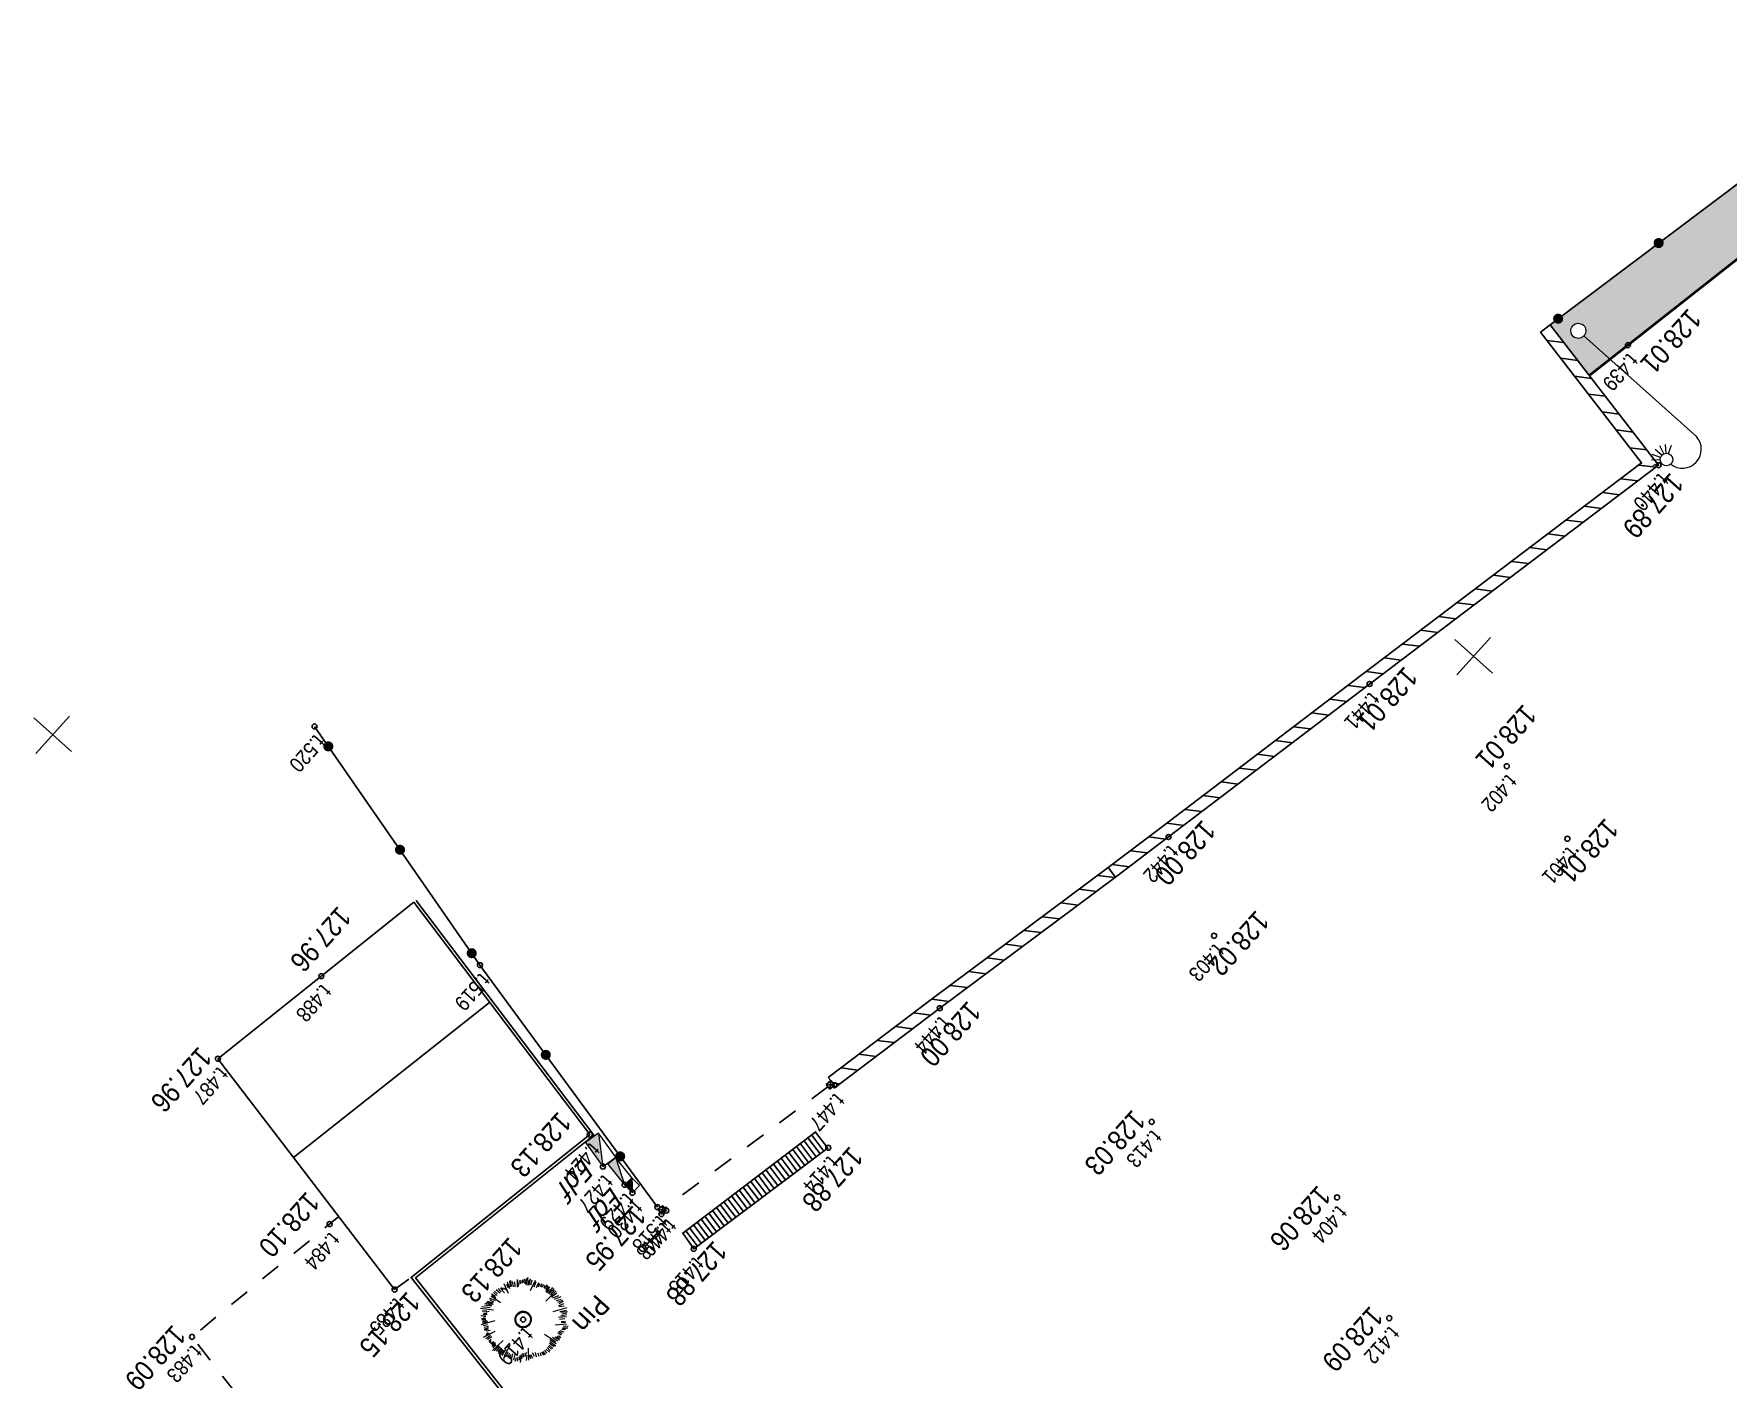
# Model space of a CAD drawing. Header units: metres. Extents: x -2858 to 512, y -1995 to 1252.
# Drawn here: x -2138.29 to -2104.62, y -1604.01 to -1577.28 of the extents above; entities that cross this region are included whole.
import ezdxf
from ezdxf.enums import TextEntityAlignment as Align

# ---------------------------------------------------------------- set-up
doc = ezdxf.new("R2010")
doc.units = ezdxf.units.M
doc.header["$PDMODE"] = 33
doc.header["$PDSIZE"] = 0.1
doc.linetypes.add('CACHE', pattern=[0.375, 0.25, -0.125])
doc.linetypes.add('Grille', pattern=[0.8, 0.4, -0.4])
for name, color, linetype in [('Calque commun', 7, 'Continuous'), ('Calque19', 7, 'Continuous'), ('Calque23', 7, 'Continuous'), ('Calque9', 7, 'Continuous'), ('Carroyage(2)_Croix', 7, 'Continuous'), ('Clôture', 7, 'Continuous'), ('Clôture Symboles', 7, 'Continuous'), ('Elements de Voirie', 251, 'Continuous'), ('Lignes Blanches Voirie', 7, 'CACHE'), ('Murs', 7, 'Continuous'), ('Murs Hachures', 7, 'Continuous'), ('Parking', 251, 'Continuous'), ('Points Topo', 7, 'Continuous'), ('Points Topo Altitude', 7, 'Continuous'), ('Points Topo Matricule', 252, 'Continuous'), ('Réseaux Sol', 151, 'Continuous'), ('Trottoirs', 28, 'Continuous'), ('Végétation', 102, 'Continuous')]:
    doc.layers.add(name, color=color, linetype=linetype)
doc.styles.add('Pts Topo SPE', font='', dxfattribs={"width": 0.9})
doc.styles.get("Standard").update_dxf_attribs({"font": 'arial.ttf'})
doc.styles.add('Trebuchet MS', font='trebucit.ttf', dxfattribs={"height": 0.405148})
doc.styles.get('Pts Topo SPE').set_extended_font_data('Titillium Web Light')

# ---------------------------------------------------------------- blocks, each defined once
blk = doc.blocks.new('PointTopo_SPE')
at = {"layer": 'Calque commun', "color": 1, "linetype": 'ByBlock', "lineweight": -2}
blk.add_point((0, 0), dxfattribs=at)
blk = doc.blocks.new('SPE53')
at = {"layer": 'Calque9', "color": 151, "linetype": 'Continuous', "lineweight": 9}
blk.add_line((0, 1), (1, 0), dxfattribs=at)
at = {"layer": 'Calque9', "color": 18, "linetype": 'Continuous', "lineweight": 9, "true_color": 0x000000}
blk.add_trace([(1, 0), (0, 1), (0, 0)], dxfattribs=at)
at = {"layer": 'Calque9', "color": 151, "linetype": 'Continuous', "lineweight": 9}
mesh = blk.add_polyface(dxfattribs=at)
corners = [(0, 0), (1, 0), (1, 1), (0, 1)]
mesh.append_faces([[corners[k] for k in face] for face in [(0, 1, 2, 3)]], dxfattribs={"color": 151})
blk = doc.blocks.new('SPE81')
at = {"layer": 'Calque23', "color": 251, "linetype": 'Continuous', "lineweight": 9}
for p, q in [((0, 3.15), (0, 0.15)), ((0.621, 2.962), (0.46, 2.895)), ((0.648, 2.922), (0.525, 2.798)), ((0.689, 2.895), (0.622, 2.733)), ((0.737, 2.885), (0.737, 2.71)), ((0.784, 2.895), (0.85, 2.733)), ((0.824, 2.921), (0.947, 2.796)), ((0.852, 2.962), (1.013, 2.894))]:
    blk.add_line(p, q, dxfattribs=at)
for centre, radius, start, end in [((0.374, 3.111), 0.376, 3.6208, 174.0268), ((0.737, 3.01), 0.125, 0, 359.9994), ((0, 0), 0.15, 0, 359.9994)]:
    blk.add_arc(centre, radius, start, end, dxfattribs=at)
blk = doc.blocks.new('SPE10')
at = {"layer": 'Murs', "flags": 128}
blk.add_lwpolyline([(0, 0), (1, 0), (1, 1), (0, 1)], close=True, dxfattribs=at)
for points in [[(0, 0), (1, 1)], [(0, 1), (1, 0)]]:
    blk.add_lwpolyline(points, dxfattribs=at)
blk = doc.blocks.new('GeoRond')
at = {"linetype": 'Continuous', "ltscale": 2.5, "const_width": 0.499, "flags": 128}
blk.add_lwpolyline([(-0.2505, 0, 1), (0.2505, 0, 1)], format="xyb", close=True, dxfattribs=at)
blk = doc.blocks.new('Block418')
at = {"layer": 'Calque19', "color": 34, "linetype": 'Continuous', "lineweight": 9, "true_color": 0x994c00, "flags": 128}
for points in [[(-0.161, 0), (-0.161, 0, 1), (0.161, 0), (0.161, 0, 1), (-0.161, 0), (-0.161, 0)], [(0.144, 0), (0.144, 0, -1), (-0.144, 0), (-0.144, 0, -1), (0.144, 0), (0.144, 0)]]:
    blk.add_lwpolyline(points, format="xyb", dxfattribs=at)
blk = doc.blocks.new('SPE34')
at = {"layer": 'Calque19', "color": 102, "linetype": 'Continuous', "lineweight": 9}
for p, q in [((-0.505, 0.706), (-0.342, 0.548)), ((-0.496, 0.756), (-0.425, 0.687)), ((-0.467, 0.777), (-0.395, 0.698)), ((-0.416, 0.758), (-0.365, 0.708)), ((-0.356, 0.779), (-0.325, 0.699)), ((-0.306, 0.77), (-0.295, 0.69)), ((-0.276, 0.77), (-0.265, 0.69)), ((-0.226, 0.801), (-0.225, 0.741)), ((-0.196, 0.792), (-0.195, 0.721)), ((-0.177, 0.812), (-0.155, 0.702)), ((-0.136, 0.793), (-0.124, 0.673)), ((-0.096, 0.773), (-0.061, 0.513)), ((-0.076, 0.814), (-0.054, 0.664)), ((-0.037, 0.835), (-0.024, 0.694)), ((-0.006, 0.825), (0.006, 0.705)), ((0.034, 0.826), (0.035, 0.725)), ((0.064, 0.816), (0.065, 0.726)), ((0.104, 0.817), (0.096, 0.726)), ((0.134, 0.827), (0.135, 0.737)), ((0.184, 0.798), (0.166, 0.728)), ((0.225, 0.799), (0.206, 0.718)), ((0.255, 0.779), (0.236, 0.709)), ((0.296, 0.75), (0.266, 0.699)), ((0.336, 0.731), (0.297, 0.67)), ((0.377, 0.691), (0.328, 0.62)), ((-0.794, 0.354), (-0.702, 0.319)), ((-0.77, 0.391), (-0.659, 0.342)), ((-0.752, 0.491), (-0.509, 0.335)), ((-0.741, 0.431), (-0.67, 0.372)), ((-0.712, 0.522), (-0.601, 0.444)), ((-0.703, 0.552), (-0.601, 0.464)), ((-0.673, 0.563), (-0.592, 0.504)), ((-0.643, 0.583), (-0.552, 0.515)), ((-0.614, 0.604), (-0.502, 0.496)), ((-0.564, 0.605), (-0.482, 0.536)), ((-0.534, 0.655), (-0.473, 0.596)), ((-0.515, 0.666), (-0.453, 0.607)), ((0.528, 0.624), (0.351, 0.46)), ((0.397, 0.661), (0.369, 0.581)), ((0.448, 0.662), (0.419, 0.582)), ((0.478, 0.633), (0.439, 0.572)), ((0.52, 0.523), (0.441, 0.482)), ((0.559, 0.594), (0.47, 0.532)), ((0.551, 0.504), (0.481, 0.462)), ((0.601, 0.504), (0.512, 0.443)), ((0.671, 0.526), (0.542, 0.443)), ((0.651, 0.485), (0.572, 0.434)), ((0.692, 0.466), (0.622, 0.425)), ((0.723, 0.396), (0.624, 0.344)), ((0.744, 0.356), (0.645, 0.305)), ((0.722, 0.436), (0.653, 0.405)), ((-0.874, 0.048), (-0.724, 0.04)), ((-0.865, 0.108), (-0.574, 0.093)), ((-0.863, 0.008), (-0.723, 0.02)), ((-0.844, 0.068), (-0.724, 0.07)), ((-0.838, 0.259), (-0.706, 0.191)), ((-0.836, 0.149), (-0.705, 0.121)), ((-0.817, 0.209), (-0.706, 0.151)), ((-0.799, 0.33), (-0.708, 0.281)), ((-0.798, 0.29), (-0.717, 0.241)), ((0.787, 0.207), (0.537, 0.142)), ((0.808, 0.167), (0.658, 0.134)), ((0.755, 0.307), (0.675, 0.285)), ((0.755, 0.286), (0.676, 0.245)), ((0.776, 0.237), (0.676, 0.205)), ((0.828, 0.127), (0.708, 0.125)), ((0.829, 0.087), (0.709, 0.085)), ((0.81, 0.057), (0.709, 0.055)), ((0.82, 0.027), (0.71, 0.025)), ((0.798, 0.117), (0.718, 0.105)), ((-0.832, -0.042), (-0.712, -0.04)), ((-0.831, -0.102), (-0.741, -0.1)), ((-0.822, -0.072), (-0.742, -0.07)), ((-0.803, -0.021), (-0.703, -0.009)), ((-0.791, -0.131), (-0.741, -0.12)), ((-0.79, -0.161), (-0.72, -0.16)), ((-0.769, -0.201), (-0.71, -0.18)), ((-0.749, -0.231), (-0.679, -0.21)), ((-0.748, -0.261), (-0.639, -0.229)), ((-0.737, -0.341), (-0.518, -0.277)), ((-0.727, -0.311), (-0.618, -0.269)), ((0.787, -0.355), (0.545, -0.259)), ((0.862, -0.043), (0.58, -0.018)), ((0.727, -0.346), (0.646, -0.317)), ((0.765, -0.265), (0.665, -0.237)), ((0.776, -0.305), (0.665, -0.277)), ((0.851, -0.013), (0.71, -0.005)), ((0.793, -0.114), (0.712, -0.096)), ((0.783, -0.144), (0.713, -0.126)), ((0.774, -0.165), (0.713, -0.146)), ((0.775, -0.225), (0.714, -0.216)), ((0.822, -0.074), (0.732, -0.065)), ((0.802, -0.104), (0.732, -0.085)), ((0.784, -0.185), (0.744, -0.185)), ((-0.696, -0.39), (-0.606, -0.349)), ((-0.695, -0.431), (-0.586, -0.369)), ((-0.684, -0.491), (-0.545, -0.418)), ((-0.665, -0.44), (-0.566, -0.388)), ((-0.644, -0.5), (-0.555, -0.448)), ((-0.613, -0.519), (-0.554, -0.478)), ((-0.583, -0.529), (-0.514, -0.498)), ((-0.553, -0.559), (-0.493, -0.517)), ((-0.522, -0.578), (-0.423, -0.516)), ((-0.511, -0.618), (-0.403, -0.516)), ((-0.441, -0.627), (-0.372, -0.556)), ((-0.42, -0.667), (-0.352, -0.585)), ((-0.41, -0.707), (-0.331, -0.615)), ((-0.389, -0.716), (-0.311, -0.625)), ((-0.349, -0.736), (-0.281, -0.614)), ((-0.299, -0.715), (-0.27, -0.654)), ((-0.278, -0.765), (-0.191, -0.572)), ((-0.209, -0.713), (-0.22, -0.643)), ((-0.158, -0.743), (-0.15, -0.632)), ((0.073, -0.789), (0.049, -0.558)), ((0.123, -0.788), (0.091, -0.668)), ((0.143, -0.757), (0.131, -0.667)), ((0.233, -0.776), (0.171, -0.647)), ((0.264, -0.786), (0.201, -0.666)), ((0.293, -0.765), (0.211, -0.646)), ((0.394, -0.783), (0.25, -0.565)), ((0.354, -0.784), (0.261, -0.645)), ((0.371, -0.643), (0.331, -0.614)), ((0.413, -0.723), (0.351, -0.654)), ((0.63, -0.559), (0.387, -0.402)), ((0.432, -0.672), (0.391, -0.623)), ((0.462, -0.662), (0.401, -0.603)), ((0.502, -0.681), (0.441, -0.602)), ((0.491, -0.621), (0.451, -0.592)), ((0.541, -0.63), (0.48, -0.571)), ((0.59, -0.549), (0.489, -0.491)), ((0.57, -0.57), (0.489, -0.521)), ((0.551, -0.61), (0.49, -0.561)), ((0.55, -0.57), (0.5, -0.541)), ((0.619, -0.509), (0.548, -0.46)), ((0.629, -0.478), (0.558, -0.429)), ((0.658, -0.448), (0.578, -0.409)), ((0.657, -0.397), (0.596, -0.348)), ((0.668, -0.427), (0.597, -0.388)), ((0.707, -0.357), (0.657, -0.347)), ((-0.178, -0.753), (-0.189, -0.693)), ((-0.127, -0.782), (-0.119, -0.692)), ((-0.087, -0.801), (-0.089, -0.691)), ((-0.037, -0.801), (-0.038, -0.72)), ((-0.007, -0.8), (-0.008, -0.71)), ((0.043, -0.809), (0.022, -0.719)), ((0.053, -0.779), (0.041, -0.689)), ((0.203, -0.777), (0.161, -0.677))]:
    blk.add_line(p, q, dxfattribs=at)
at = {"layer": 'Calque19', "color": 34, "linetype": 'Continuous', "lineweight": 9}
for radius in [0.161, 0.144]:
    blk.add_arc((0, 0), radius, 0, 359.9994, dxfattribs=at)
at = {"layer": 'Calque19', "color": 34, "linetype": 'ByBlock', "lineweight": -2, "true_color": 0x994c00}
blk.add_blockref('Block418', (0, 0), dxfattribs=at)
at = {"layer": 'Calque19', "color": 102, "linetype": 'ByBlock', "lineweight": -2, "style": 'Trebuchet MS'}
blk.add_text('Pin', height=0.4051, dxfattribs=at).set_placement((-1.368, 0.613), align=Align.BOTTOM_LEFT)

msp = doc.modelspace()

# ---------------------------------------------------------------- hatches: boundary and pattern name
at = {"layer": 'Murs Hachures', "linetype": 'Continuous'}
h = msp.add_hatch(dxfattribs=at)
h.set_pattern_fill('ANSI31', color=256, scale=0.1, angle=-52.3193, style=0)
h.set_pattern_definition([(352.6807, (-2108.158, -1583.0612), (0.040449, 0.314913), [])])
h.paths.add_polyline_path([(-2108.348, -1583.208), (-2106.34, -1585.807), (-2111.891, -1590.009), (-2115.887, -1593.049), (-2116.943, -1593.849), (-2116.798, -1594.041), (-2115.742, -1593.24), (-2111.746, -1590.2), (-2106.002, -1585.852), (-2108.158, -1583.061)])
h = msp.add_hatch(dxfattribs=at)
h.set_pattern_fill('ANSI31', color=256, scale=0.1, angle=-52.3193, style=0)
h.set_pattern_definition([(352.681, (-2117.9584, -1592.9402), (0.040449, 0.314913), [])])
h.paths.add_polyline_path([(-2116.798, -1594.041), (-2116.943, -1593.849), (-2120.435, -1596.452), (-2122.504, -1598.017), (-2122.456, -1598.08), (-2122.455, -1598.079), (-2122.378, -1598.172), (-2122.384, -1598.176), (-2122.359, -1598.209), (-2120.29, -1596.644)])
at = {"layer": 'Réseaux Sol'}
h = msp.add_hatch(dxfattribs=at)
h.set_pattern_fill('ANSI31', color=256, scale=0.03, angle=-86.8382)
h.set_pattern_definition([(127.2135816256, (1558219.79898, -7145841.6791), (-0.0758558216501, -0.0576060484827), [])])
h.paths.add_polyline_path([(-2122.744, -1599.095), (-2125.395, -1601.109), (-2125.178, -1601.424), (-2122.504, -1599.415)])
at = {"layer": 'Végétation'}
h = msp.add_hatch(dxfattribs=at)
h.set_pattern_fill('HAIE', color=256, scale=1.5, angle=-131.8382)
h.set_pattern_definition([(337.451807, (-2026.49203, -1447.70941), (25.001558834, -10.303982526), [0.090508, -31.693922]), (29.7268, (-2025.2084, -1448.31934), (1.0005448, 1.1175465), [0.094695, -4.648721]), (335.089273, (-2025.12613, -1448.272414), (18.53028335, -8.53689633), [0.10269, -35.959756]), (339.412266, (-2026.230995, -1447.4095), (7.58882196, -2.767630984), [0.129743, -28.840069]), (256.60469, (-2025.44648, -1447.842254), (-4.3007138, -18.296279972), [0.11664, -40.825392]), (311.82157, (-2025.52381, -1447.7557), (1.11754648, -1.00054479), [0.11607, -13.467008]), (256.23425, (-2025.56271, -1448.8112), (-5.1842569, -21.531917713), [0.072626, -25.427374]), (297.60572, (-2026.62112, -1447.94967), (2.35209464, -4.11918084), [0.07305, -12.742956]), (351.067003, (-2026.584365, -1448.01117), (5.353729006, -0.76654141), [0.086475, -30.28621]), (3.16176, (-2026.5342, -1448.1537), (1.000545, 1.1175465), [0.054415, -2.066905]), (24.412266, (-2025.897407, -1448.832773), (23.831541939, 10.876930119), [0.116805, -40.852696]), (273.16176, (-2025.7958, -1448.7), (1.1175465, -1.000545), [0.084633, -2.036687]), (276.52822, (-2025.9635, -1448.56703), (1.9365583, -15.82718364), [0.05142, -18.010972]), (262.856914, (-2026.16656, -1448.3967), (-2.182622536, -18.17927828), [0.067575, -23.649507]), (356.451924, (-2025.267946, -1448.5012), (9.589911535, -0.53253803), [0.06918, -36.241975]), (300.41709, (-2025.98827, -1448.06286), (17.58220898, -29.834810664), [0.11217, -39.261044]), (343.507936, (-2025.93151, -1448.15958), (3.23563774, -0.883543098), [0.08988, -31.445814]), (343.178654, (-2026.30182, -1448.086555), (3.23563774, -0.8835431), [0.13194, -24.697478]), (269.34769, (-2026.30126, -1448.04095), (0.11700169, -2.11809126), [0.045405, -15.899814]), (291.5967, (-2026.38203, -1447.894), (1.1175465, -1.0005448), [0.02867, -3.325432]), (359.34769, (-2026.08394, -1447.6444), (2.11809126, 0.11700169), [0.090855, -15.854364]), (27.60572, (-2026.0264, -1447.8107), (4.11918084, 2.35209464), [0.073053, -12.742953]), (247.960637, (-2025.74067, -1447.722215), (-6.535806755, -16.295190397), [0.050085, -39.805906]), (344.7268, (-2025.6585, -1448.0598), (2.1180913, 0.1170017), [0.02867, -3.325432]), (273.16176, (-2025.6799, -1448.2758), (1.1175465, -1.000545), [0.036277, -2.085043]), (284.4717, (-2025.8888, -1448.32977), (1.2345482, -3.118636), [0.030869, -5.377458]), (359.34769, (-2025.5085, -1448.47529), (2.11809126, 0.11700169), [0.045465, -15.899754]), (228.1618, (-2025.3068, -1448.0638), (1.117546, -1.000545), [0.075, -1.425]), (14.4717, (-2025.7272, -1447.08584), (3.118636, 1.2345482), [0.092355, -5.315972]), (11.29186, (-2025.39554, -1447.5033), (5.2367273, 1.35154986), [0.106836, -7.393164]), (264.54611, (-2025.28116, -1447.382037), (-0.64953972, -7.47182027), [0.100825, -35.300446]), (4.897465, (-2025.10292, -1447.65052), (32.771913754, 2.87257182), [0.099864, -34.917989]), (253.871714, (-2024.884897, -1447.926065), (-0.883543098, -3.235637741), [0.13764, -44.812332]), (355.567117, (-2025.78972, -1447.2708), (24.533552076, -1.831617468), [0.0915, -32.009902]), (273.16176, (-2025.9638, -1447.1322), (1.1175465, -1.000545), [0.042316, -2.079004]), (21.5967, (-2025.5714, -1447.5524), (1.0005448, 1.1175465), [0.038152, -3.31595]), (35.63295, (-2025.88587, -1447.33974), (6.12027041, 4.5871876), [0.11832, -13.710997]), (273.16176, (-2025.2684, -1447.7961), (1.1175465, -1.000545), [0.106066, -2.015254])])
h.paths.add_polyline_path([(-2064.726, -1551.334), (-2060.404, -1548.458), (-2060.721, -1547.809), (-2061.226, -1547.394), (-2065.158, -1550.424), (-2066.23, -1551.222, -1), (-2066.15, -1551.162, -1), (-2066.23, -1551.222), (-2068.236, -1552.715, -1), (-2068.155, -1552.655, -1), (-2068.236, -1552.715), (-2069.596, -1553.727), (-2072.222, -1555.733, -1), (-2072.142, -1555.672, -1), (-2072.222, -1555.733), (-2074.317, -1557.332), (-2078.233, -1560.218, -1), (-2078.152, -1560.158, -1), (-2078.233, -1560.218), (-2081.427, -1562.571), (-2084.216, -1564.74, -1), (-2084.136, -1564.678, -1), (-2084.216, -1564.74), (-2092.109, -1570.879, -1), (-2092.03, -1570.818, -1), (-2092.109, -1570.879), (-2096.216, -1574.074), (-2098.051, -1575.455, -1), (-2097.971, -1575.395, -1), (-2098.051, -1575.455), (-2104.044, -1579.965, -1), (-2103.964, -1579.905, -1), (-2104.044, -1579.965), (-2108.158, -1583.061), (-2107.379, -1584.07), (-2106.968, -1583.746), (-2107.486, -1583.282, -0.414214), (-2107.698, -1583.294, -1), (-2107.498, -1583.07, -0.414214), (-2107.486, -1583.282), (-2106.968, -1583.746), (-2094.526, -1573.955), (-2094.719, -1573.782, -0.414214), (-2094.931, -1573.794, -1), (-2094.731, -1573.57, -0.414214), (-2094.719, -1573.782), (-2094.526, -1573.955), (-2094.356, -1573.821), (-2089.198, -1569.646), (-2085.191, -1567.25), (-2080.934, -1563.659), (-2075.379, -1559.182, -1.349955), (-2075.156, -1559.002), (-2073.714, -1557.84), (-2069.287, -1554.529)])

# ---------------------------------------------------------------- linework, layer by layer
at = {"layer": 'Carroyage(2)_Croix'}
for p, q in [((-2110.05, -1589.315), (-2109.305, -1589.982)), ((-2109.344, -1589.276), (-2110.011, -1590.021)), ((-2138.291, -1590.875), (-2137.546, -1591.542)), ((-2137.585, -1590.836), (-2138.252, -1591.581))]:
    msp.add_line(p, q, dxfattribs=at)
at = {"layer": 'Clôture', "color": 7, "flags": 128}
for points in [[(-2061.226, -1547.394), (-2065.158, -1550.424), (-2069.596, -1553.727), (-2074.317, -1557.332), (-2081.427, -1562.571), (-2096.216, -1574.074), (-2108.158, -1583.061)], [(-2125.901, -1600.594), (-2129.427, -1595.784), (-2132.714, -1591.044)]]:
    msp.add_lwpolyline(points, dxfattribs=at)
at = {"layer": 'Lignes Blanches Voirie', "linetype": 'Grille', "flags": 128}
msp.add_lwpolyline([(-2126.439, -1614.369), (-2135.149, -1603.173), (-2132.233, -1600.783)], dxfattribs=at)
at = {"layer": 'Murs'}
for p, q in [((-2122.455, -1598.079), (-2122.548, -1598.155)), ((-2122.548, -1598.155), (-2122.472, -1598.248)), ((-2122.548, -1598.155), (-2122.378, -1598.172)), ((-2122.472, -1598.248), (-2122.455, -1598.079)), ((-2122.472, -1598.248), (-2122.378, -1598.172)), ((-2122.378, -1598.172), (-2122.455, -1598.079))]:
    msp.add_line(p, q, dxfattribs=at)
at = {"layer": 'Murs', "flags": 128}
for points in [[(-2108.158, -1583.061), (-2108.348, -1583.208)], [(-2116.943, -1593.849), (-2120.435, -1596.452), (-2122.504, -1598.017)], [(-2116.943, -1593.849), (-2116.798, -1594.041)], [(-2116.798, -1594.041), (-2120.29, -1596.644), (-2122.359, -1598.209)], [(-2122.456, -1598.08), (-2122.504, -1598.017)], [(-2122.359, -1598.209), (-2122.384, -1598.176)]]:
    msp.add_lwpolyline(points, dxfattribs=at)
at = {"layer": 'Murs Hachures', "flags": 128}
for points in [[(-2108.158, -1583.061), (-2106.002, -1585.852), (-2111.746, -1590.2), (-2115.742, -1593.24), (-2116.798, -1594.041)], [(-2108.348, -1583.208), (-2106.34, -1585.807), (-2111.891, -1590.009), (-2115.887, -1593.049), (-2116.943, -1593.849)]]:
    msp.add_lwpolyline(points, dxfattribs=at)
at = {"layer": 'Murs Hachures', "linetype": 'Grille', "flags": 128}
msp.add_lwpolyline([(-2122.51, -1598.202), (-2125.758, -1600.615)], dxfattribs=at)
at = {"layer": 'Parking', "flags": 128}
for points in [[(-2134.633, -1597.646), (-2130.743, -1594.538)], [(-2133.133, -1599.609), (-2129.234, -1596.527)], [(-2131.123, -1602.232), (-2133.133, -1599.609), (-2134.633, -1597.646)], [(-2130.842, -1602.026), (-2131.123, -1602.232)]]:
    msp.add_lwpolyline(points, dxfattribs=at)
at = {"layer": 'Réseaux Sol', "flags": 128}
msp.add_lwpolyline([(-2122.504, -1599.415), (-2125.178, -1601.424), (-2125.395, -1601.109), (-2122.744, -1599.095)], dxfattribs=at)
at = {"layer": 'Trottoirs', "color": 28, "flags": 128}
for points in [[(-2122.772, -1612.116), (-2126.456, -1607.493), (-2130.794, -1601.991), (-2127.243, -1599.153), (-2130.743, -1594.538)], [(-2122.725, -1612.079), (-2126.409, -1607.456), (-2130.71, -1602), (-2127.16, -1599.163), (-2130.696, -1594.502)]]:
    msp.add_lwpolyline(points, dxfattribs=at)
at = {"layer": 'Végétation', "color": 102, "linetype": 'Grille', "const_width": 0.05, "flags": 128}
msp.add_lwpolyline([(-2060.404, -1548.458), (-2064.726, -1551.334), (-2069.287, -1554.529), (-2073.714, -1557.84), (-2080.934, -1563.659), (-2085.191, -1567.25), (-2089.198, -1569.646), (-2094.356, -1573.821), (-2107.379, -1584.07)], dxfattribs=at)

# ---------------------------------------------------------------- block references
at = {"layer": 'Clôture Symboles', "xscale": 0.2, "yscale": 0.2, "zscale": 0.2}
for p, rotation in [((-2106.001, -1581.438), 216.9639966877889), ((-2107.999, -1582.941), 216.9639966877889), ((-2132.439, -1591.44), 124.7462119700475), ((-2131.015, -1593.494), 124.7462119700475), ((-2129.59, -1595.549), 124.7462119700475), ((-2128.118, -1597.569), 126.2386151638369), ((-2126.64, -1599.586), 126.2386151638369)]:
    msp.add_blockref('GeoRond', p, dxfattribs=dict(at, rotation=rotation))
at = {"layer": 'Elements de Voirie', "color": 7, "rotation": 228.1617603435354}
msp.add_blockref('SPE81', (-2107.598, -1583.182), dxfattribs=at)
at = {"layer": 'Murs', "color": 7, "xscale": 0.1196483078895938, "yscale": 0.1196483078895938, "rotation": 36.41130860239096}
msp.add_blockref('SPE10', (-2125.819, -1600.734), dxfattribs=at)
at = {"layer": 'Points Topo'}
ref = msp.add_blockref('PointTopo_SPE', (-2106.613, -1583.467, 128.015), dxfattribs=dict(at, rotation=228.1617603435354))
ref.add_attrib('MAT', 't.439', (-2106.605, -1583.608, 128.015), dxfattribs={"layer": 'Points Topo Matricule', "height": 0.3, "rotation": 228.1618, "style": 'Pts Topo SPE', "width": 0.9})
ref.add_attrib('ALT', '128.01', dxfattribs={"layer": 'Points Topo Altitude', "height": 0.4, "rotation": 228.1618, "style": 'Pts Topo SPE', "width": 0.9}).set_placement((-2105.114, -1582.98, 128.015), align=Align.TOP_LEFT)
ref = msp.add_blockref('PointTopo_SPE', (-2106.002, -1585.852, 127.889), dxfattribs=dict(at, rotation=228.1617603435354))
ref.add_attrib('MAT', 't.440', (-2105.994, -1585.994, 127.889), dxfattribs={"layer": 'Points Topo Matricule', "height": 0.3, "rotation": 228.1618, "style": 'Pts Topo SPE', "width": 0.9})
ref.add_attrib('ALT', '127.89', dxfattribs={"layer": 'Points Topo Altitude', "height": 0.4, "rotation": 228.1618, "style": 'Pts Topo SPE', "width": 0.9}).set_placement((-2105.467, -1586.246, 127.889), align=Align.TOP_LEFT)
ref = msp.add_blockref('PointTopo_SPE', (-2111.746, -1590.2, 128.007), dxfattribs=dict(at, rotation=228.1617603435354))
ref.add_attrib('MAT', 't.441', (-2111.739, -1590.342, 128.007), dxfattribs={"layer": 'Points Topo Matricule', "height": 0.3, "rotation": 228.1618, "style": 'Pts Topo SPE', "width": 0.9})
ref.add_attrib('ALT', '128.01', dxfattribs={"layer": 'Points Topo Altitude', "height": 0.4, "rotation": 228.1618, "style": 'Pts Topo SPE', "width": 0.9}).set_placement((-2110.752, -1590.096, 128.007), align=Align.TOP_LEFT)
ref = msp.add_blockref('PointTopo_SPE', (-2109.02, -1591.833, 128.006), dxfattribs=dict(at, rotation=228.1617603435354))
ref.add_attrib('MAT', 't.402', (-2109.012, -1591.975, 128.006), dxfattribs={"layer": 'Points Topo Matricule', "height": 0.3, "rotation": 228.1618, "style": 'Pts Topo SPE', "width": 0.9})
ref.add_attrib('ALT', '128.01', dxfattribs={"layer": 'Points Topo Altitude', "height": 0.4, "rotation": 228.1618, "style": 'Pts Topo SPE', "width": 0.9}).set_placement((-2108.39, -1590.847, 128.006), align=Align.TOP_LEFT)
ref = msp.add_blockref('PointTopo_SPE', (-2132.714, -1591.044), dxfattribs=dict(at, rotation=228.1617603435354))
ref.add_attrib('MAT', 't.520', (-2132.706, -1591.185), dxfattribs={"layer": 'Points Topo Matricule', "height": 0.3, "rotation": 228.1618, "style": 'Pts Topo SPE', "width": 0.9})
ref = msp.add_blockref('PointTopo_SPE', (-2115.742, -1593.24, 127.996), dxfattribs=dict(at, rotation=228.1617603435354))
ref.add_attrib('MAT', 't.442', (-2115.734, -1593.381, 127.996), dxfattribs={"layer": 'Points Topo Matricule', "height": 0.3, "rotation": 228.1618, "style": 'Pts Topo SPE', "width": 0.9})
ref.add_attrib('ALT', '128.00', dxfattribs={"layer": 'Points Topo Altitude', "height": 0.4, "rotation": 228.1618, "style": 'Pts Topo SPE', "width": 0.9}).set_placement((-2114.768, -1593.144, 127.996), align=Align.TOP_LEFT)
ref = msp.add_blockref('PointTopo_SPE', (-2107.816, -1593.274, 128.012), dxfattribs=dict(at, rotation=228.1617603435354))
ref.add_attrib('MAT', 't.401', (-2107.808, -1593.415, 128.012), dxfattribs={"layer": 'Points Topo Matricule', "height": 0.3, "rotation": 228.1618, "style": 'Pts Topo SPE', "width": 0.9})
ref.add_attrib('ALT', '128.01', dxfattribs={"layer": 'Points Topo Altitude', "height": 0.4, "rotation": 228.1618, "style": 'Pts Topo SPE', "width": 0.9}).set_placement((-2106.762, -1593.11, 128.012), align=Align.TOP_LEFT)
ref = msp.add_blockref('PointTopo_SPE', (-2132.579, -1596.005, 127.956), dxfattribs=dict(at, rotation=228.1617603435354))
ref.add_attrib('MAT', 't.488', (-2132.571, -1596.146, 127.956), dxfattribs={"layer": 'Points Topo Matricule', "height": 0.3, "rotation": 228.1618, "style": 'Pts Topo SPE', "width": 0.9})
ref.add_attrib('ALT', '127.96', dxfattribs={"layer": 'Points Topo Altitude', "height": 0.4, "rotation": 228.1618, "style": 'Pts Topo SPE', "width": 0.9}).set_placement((-2131.948, -1594.86, 127.956), align=Align.TOP_LEFT)
ref = msp.add_blockref('PointTopo_SPE', (-2114.838, -1595.202, 128.021), dxfattribs=dict(at, rotation=228.1617603435354))
ref.add_attrib('MAT', 't.403', (-2114.83, -1595.343, 128.021), dxfattribs={"layer": 'Points Topo Matricule', "height": 0.3, "rotation": 228.1618, "style": 'Pts Topo SPE', "width": 0.9})
ref.add_attrib('ALT', '128.02', dxfattribs={"layer": 'Points Topo Altitude', "height": 0.4, "rotation": 228.1618, "style": 'Pts Topo SPE', "width": 0.9}).set_placement((-2113.703, -1594.941, 128.021), align=Align.TOP_LEFT)
ref = msp.add_blockref('PointTopo_SPE', (-2129.427, -1595.784), dxfattribs=dict(at, rotation=228.1617603435354))
ref.add_attrib('MAT', 't.519', (-2129.419, -1595.925), dxfattribs={"layer": 'Points Topo Matricule', "height": 0.3, "rotation": 228.1618, "style": 'Pts Topo SPE', "width": 0.9})
ref = msp.add_blockref('PointTopo_SPE', (-2120.29, -1596.644, 127.996), dxfattribs=dict(at, rotation=228.1617603435354))
ref.add_attrib('MAT', 't.444', (-2120.283, -1596.785, 127.996), dxfattribs={"layer": 'Points Topo Matricule', "height": 0.3, "rotation": 228.1618, "style": 'Pts Topo SPE', "width": 0.9})
ref.add_attrib('ALT', '128.00', dxfattribs={"layer": 'Points Topo Altitude', "height": 0.4, "rotation": 228.1618, "style": 'Pts Topo SPE', "width": 0.9}).set_placement((-2119.433, -1596.743, 127.996), align=Align.TOP_LEFT)
ref = msp.add_blockref('PointTopo_SPE', (-2134.633, -1597.646, 127.956), dxfattribs=dict(at, rotation=228.1617603435354))
ref.add_attrib('MAT', 't.487', (-2134.625, -1597.787, 127.956), dxfattribs={"layer": 'Points Topo Matricule', "height": 0.3, "rotation": 228.1618, "style": 'Pts Topo SPE', "width": 0.9})
ref.add_attrib('ALT', '127.96', dxfattribs={"layer": 'Points Topo Altitude', "height": 0.4, "rotation": 228.1618, "style": 'Pts Topo SPE', "width": 0.9}).set_placement((-2134.718, -1597.65, 127.956), align=Align.TOP_LEFT)
ref = msp.add_blockref('PointTopo_SPE', (-2122.378, -1598.172), dxfattribs=dict(at, rotation=228.1617603435354))
ref.add_attrib('MAT', 't.447', (-2122.371, -1598.313), dxfattribs={"layer": 'Points Topo Matricule', "height": 0.3, "rotation": 228.1618, "style": 'Pts Topo SPE', "width": 0.9})
ref = msp.add_blockref('PointTopo_SPE', (-2116.077, -1598.9, 128.026), dxfattribs=dict(at, rotation=228.1617603435354))
ref.add_attrib('MAT', 't.413', (-2116.07, -1599.041, 128.026), dxfattribs={"layer": 'Points Topo Matricule', "height": 0.3, "rotation": 228.1618, "style": 'Pts Topo SPE', "width": 0.9})
ref.add_attrib('ALT', '128.03', dxfattribs={"layer": 'Points Topo Altitude', "height": 0.4, "rotation": 228.1618, "style": 'Pts Topo SPE', "width": 0.9}).set_placement((-2116.162, -1598.905, 128.026), align=Align.TOP_LEFT)
ref = msp.add_blockref('PointTopo_SPE', (-2127.243, -1599.153, 128.127), dxfattribs=dict(at, rotation=228.1617603435354))
ref.add_attrib('MAT', 't.424', (-2127.235, -1599.294, 128.127), dxfattribs={"layer": 'Points Topo Matricule', "height": 0.3, "rotation": 228.1618, "style": 'Pts Topo SPE', "width": 0.9})
ref.add_attrib('ALT', '128.13', dxfattribs={"layer": 'Points Topo Altitude', "height": 0.4, "rotation": 228.1618, "style": 'Pts Topo SPE', "width": 0.9}).set_placement((-2127.572, -1598.943), align=Align.TOP_LEFT)
ref = msp.add_blockref('PointTopo_SPE', (-2122.504, -1599.415, 127.875), dxfattribs=dict(at, rotation=228.1617603435354))
ref.add_attrib('MAT', 't.414', (-2122.496, -1599.556, 127.875), dxfattribs={"layer": 'Points Topo Matricule', "height": 0.3, "rotation": 228.1618, "style": 'Pts Topo SPE', "width": 0.9})
ref.add_attrib('ALT', '127.88', dxfattribs={"layer": 'Points Topo Altitude', "height": 0.4, "rotation": 228.1618, "style": 'Pts Topo SPE', "width": 0.9}).set_placement((-2121.774, -1599.631, 127.875), align=Align.TOP_LEFT)
ref = msp.add_blockref('PointTopo_SPE', (-2126.982, -1599.789), dxfattribs=dict(at, rotation=228.1617603435354))
ref.add_attrib('MAT', 't.427', (-2126.974, -1599.931), dxfattribs={"layer": 'Points Topo Matricule', "height": 0.3, "rotation": 228.1618, "style": 'Pts Topo SPE', "width": 0.9})
ref = msp.add_blockref('PointTopo_SPE', (-2132.415, -1600.932, 128.097), dxfattribs=dict(at, rotation=228.1617603435354))
ref.add_attrib('MAT', 't.484', (-2132.407, -1601.073, 128.097), dxfattribs={"layer": 'Points Topo Matricule', "height": 0.3, "rotation": 228.1618, "style": 'Pts Topo SPE', "width": 0.9})
ref.add_attrib('ALT', '128.10', dxfattribs={"layer": 'Points Topo Altitude', "height": 0.4, "rotation": 228.1618, "style": 'Pts Topo SPE', "width": 0.9}).set_placement((-2132.575, -1600.531, 128.097), align=Align.TOP_LEFT)
ref = msp.add_blockref('PointTopo_SPE', (-2126.553, -1600.151, 127.95), dxfattribs=dict(at, rotation=228.1617603435354))
ref.add_attrib('MAT', 't.429', (-2126.545, -1600.292, 127.95), dxfattribs={"layer": 'Points Topo Matricule', "height": 0.3, "rotation": 228.1618, "style": 'Pts Topo SPE', "width": 0.9})
ref.add_attrib('ALT', '127.95', dxfattribs={"layer": 'Points Topo Altitude', "height": 0.4, "rotation": 228.1618, "style": 'Pts Topo SPE', "width": 0.9}).set_placement((-2126.086, -1600.803), align=Align.TOP_LEFT)
ref = msp.add_blockref('PointTopo_SPE', (-2126.396, -1600.309), dxfattribs=dict(at, rotation=228.1617603435354))
ref.add_attrib('MAT', 't.430', (-2126.388, -1600.45), dxfattribs={"layer": 'Points Topo Matricule', "height": 0.3, "rotation": 228.1618, "style": 'Pts Topo SPE', "width": 0.9})
ref = msp.add_blockref('PointTopo_SPE', (-2112.393, -1600.401, 128.059), dxfattribs=dict(at, rotation=228.1617603435354))
ref.add_attrib('MAT', 't.404', (-2112.386, -1600.542, 128.059), dxfattribs={"layer": 'Points Topo Matricule', "height": 0.3, "rotation": 228.1618, "style": 'Pts Topo SPE', "width": 0.9})
ref.add_attrib('ALT', '128.06', dxfattribs={"layer": 'Points Topo Altitude', "height": 0.4, "rotation": 228.1618, "style": 'Pts Topo SPE', "width": 0.9}).set_placement((-2112.478, -1600.406, 128.059), align=Align.TOP_LEFT)
ref = msp.add_blockref('PointTopo_SPE', (-2125.901, -1600.594), dxfattribs=dict(at, rotation=228.1617603435354))
ref.add_attrib('MAT', 't.518', (-2125.893, -1600.735), dxfattribs={"layer": 'Points Topo Matricule', "height": 0.3, "rotation": 228.1618, "style": 'Pts Topo SPE', "width": 0.9})
ref = msp.add_blockref('PointTopo_SPE', (-2125.819, -1600.734), dxfattribs=dict(at, rotation=228.1617603435354))
ref.add_attrib('MAT', 't.448', (-2125.811, -1600.875), dxfattribs={"layer": 'Points Topo Matricule', "height": 0.3, "rotation": 228.1618, "style": 'Pts Topo SPE', "width": 0.9})
ref = msp.add_blockref('PointTopo_SPE', (-2125.723, -1600.663), dxfattribs=dict(at, rotation=228.1617603435354))
ref.add_attrib('MAT', 't.449', (-2125.715, -1600.804), dxfattribs={"layer": 'Points Topo Matricule', "height": 0.3, "rotation": 228.1618, "style": 'Pts Topo SPE', "width": 0.9})
ref = msp.add_blockref('PointTopo_SPE', (-2128.568, -1602.828, 128.126), dxfattribs=dict(at, rotation=228.1617603435354))
ref.add_attrib('MAT', 't.419', (-2128.561, -1602.969, 128.126), dxfattribs={"layer": 'Points Topo Matricule', "height": 0.3, "rotation": 228.1618, "style": 'Pts Topo SPE', "width": 0.9})
ref.add_attrib('ALT', '128.13', dxfattribs={"layer": 'Points Topo Altitude', "height": 0.4, "rotation": 228.1618, "style": 'Pts Topo SPE', "width": 0.9}).set_placement((-2128.549, -1601.434, 128.126), align=Align.TOP_LEFT)
ref = msp.add_blockref('PointTopo_SPE', (-2125.178, -1601.424, 127.877), dxfattribs=dict(at, rotation=228.1617603435354))
ref.add_attrib('MAT', 't.415', (-2125.17, -1601.565, 127.877), dxfattribs={"layer": 'Points Topo Matricule', "height": 0.3, "rotation": 228.1618, "style": 'Pts Topo SPE', "width": 0.9})
ref.add_attrib('ALT', '127.88', dxfattribs={"layer": 'Points Topo Altitude', "height": 0.4, "rotation": 228.1618, "style": 'Pts Topo SPE', "width": 0.9}).set_placement((-2124.479, -1601.504, 127.877), align=Align.TOP_LEFT)
ref = msp.add_blockref('PointTopo_SPE', (-2131.123, -1602.232, 128.151), dxfattribs=dict(at, rotation=228.1617603435354))
ref.add_attrib('MAT', 't.485', (-2131.115, -1602.373, 128.151), dxfattribs={"layer": 'Points Topo Matricule', "height": 0.3, "rotation": 228.1618, "style": 'Pts Topo SPE', "width": 0.9})
ref.add_attrib('ALT', '128.15', dxfattribs={"layer": 'Points Topo Altitude', "height": 0.4, "rotation": 228.1618, "style": 'Pts Topo SPE', "width": 0.9}).set_placement((-2130.575, -1602.518, 128.151), align=Align.TOP_LEFT)
ref = msp.add_blockref('PointTopo_SPE', (-2111.355, -1602.801, 128.092), dxfattribs=dict(at, rotation=228.1617603435354))
ref.add_attrib('MAT', 't.412', (-2111.347, -1602.942, 128.092), dxfattribs={"layer": 'Points Topo Matricule', "height": 0.3, "rotation": 228.1618, "style": 'Pts Topo SPE', "width": 0.9})
ref.add_attrib('ALT', '128.09', dxfattribs={"layer": 'Points Topo Altitude', "height": 0.4, "rotation": 228.1618, "style": 'Pts Topo SPE', "width": 0.9}).set_placement((-2111.439, -1602.806, 128.092), align=Align.TOP_LEFT)
ref = msp.add_blockref('PointTopo_SPE', (-2135.149, -1603.173, 128.093), dxfattribs=dict(at, rotation=228.1617603435354))
ref.add_attrib('MAT', 't.483', (-2135.141, -1603.314, 128.093), dxfattribs={"layer": 'Points Topo Matricule', "height": 0.3, "rotation": 228.1618, "style": 'Pts Topo SPE', "width": 0.9})
ref.add_attrib('ALT', '128.09', dxfattribs={"layer": 'Points Topo Altitude', "height": 0.4, "rotation": 228.1618, "style": 'Pts Topo SPE', "width": 0.9}).set_placement((-2135.233, -1603.178, 128.093), align=Align.TOP_LEFT)
at = {"layer": 'Réseaux Sol', "color": 7}
for p, xscale, yscale, rotation in [((-2127.331, -1599.312), 0.5915799437138709, 0.32, 306.238615123054), ((-2126.883, -1599.741), 0.5262604796670095, 0.2, 308.8385010341544), ((-2126.553, -1600.151), 0.2227438458299636, 0.2, 314.8826152563228)]:
    msp.add_blockref('SPE53', p, dxfattribs=dict(at, xscale=xscale, yscale=yscale, rotation=rotation))
at = {"layer": 'Végétation', "color": 7, "rotation": 228.1617603435354}
msp.add_blockref('SPE34', (-2128.568, -1602.828), dxfattribs=at)

# ---------------------------------------------------------------- texts
at = {"layer": 'Réseaux Sol', "char_height": 0.4, "attachment_point": 1, "rotation": 228.1618}
for insert in [(-2127.086, -1599.853), (-2126.51, -1600.421)]:
    msp.add_mtext_dynamic_manual_height_columns('{\\fTrebuchet MS|b0|i1|c0|p34;Edf}', width=0.90287, gutter_width=2, heights=[0], dxfattribs=dict(at, insert=insert))

doc.saveas('drawing.dxf')
